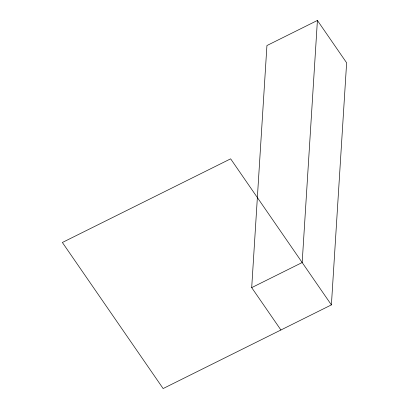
<?xml version="1.0" encoding="UTF-8"?>
<svg xmlns="http://www.w3.org/2000/svg" width="409" height="409" viewBox="0 0 409 409"><rect width="100%" height="100%" fill="white"/><g stroke="black" fill="none" stroke-linecap="round" stroke-linejoin="round"><path stroke-width="0.61" d="M280.917 329.991L251.699 287.629L266.929 45.547L317.41 20.45L346.627 62.807L331.397 304.894L163.13 388.55L62.372 242.486L230.64 158.83L331.397 304.894M317.41 20.45L302.179 262.532L251.699 287.629"/></g></svg>
